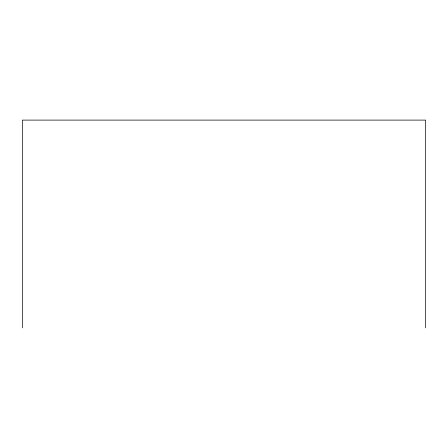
<?xml version="1.0" encoding="UTF-8"?>
<svg xmlns="http://www.w3.org/2000/svg" width="448" height="448" viewBox="0 0 448 448"><rect width="100%" height="100%" fill="white"/><g stroke="black" fill="none" stroke-linecap="round" stroke-linejoin="round"><path stroke-width="0.67" d="M425.6 327.897L425.6 120.103L22.4 120.103L22.4 327.897"/></g></svg>
